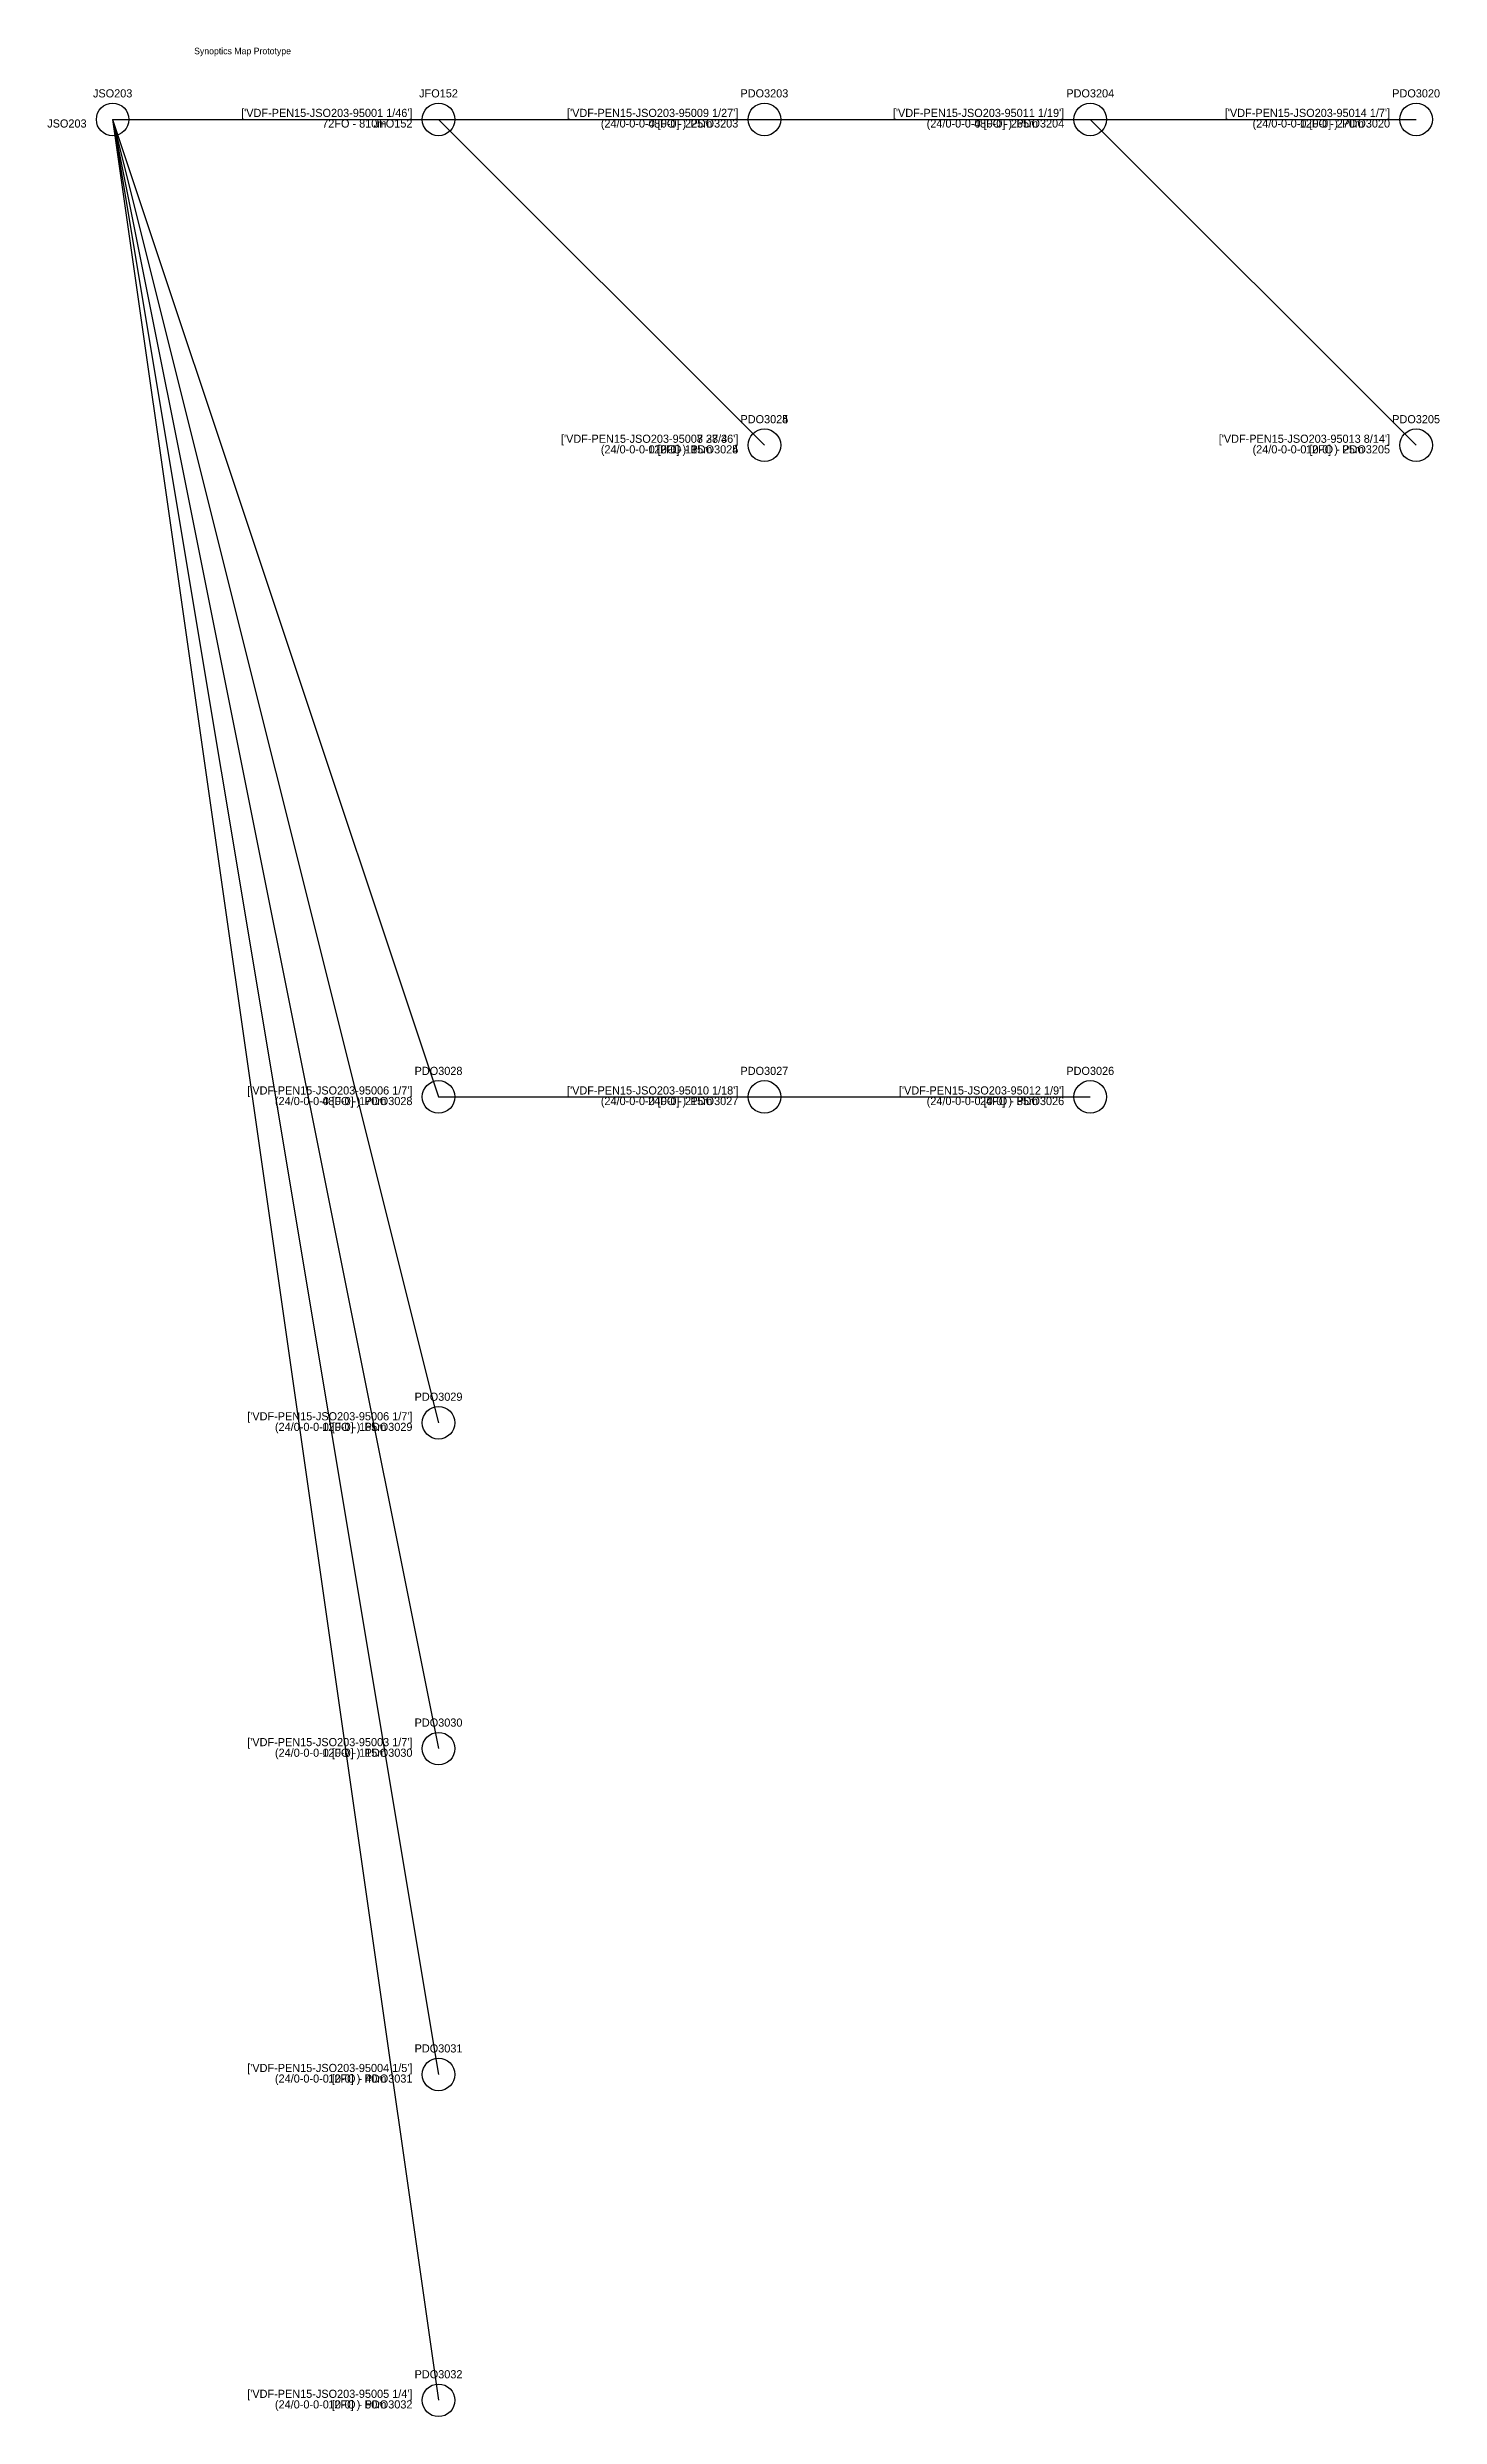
# Model space of a CAD drawing. Header units: metres. Extents: x -20 to 407, y -705 to 22.
import ezdxf
from ezdxf.enums import TextEntityAlignment as Align

# ---------------------------------------------------------------- set-up
doc = ezdxf.new("R2010")
doc.units = ezdxf.units.M
for name, color, linetype in [('SINOP_AEREO', 1, 'Continuous'), ('SINOP_JSFO', 30, 'Continuous'), ('SINOP_PDO', 4, 'Continuous')]:
    doc.layers.add(name, color=color, linetype=linetype)

# ---------------------------------------------------------------- blocks, each defined once
blk = doc.blocks.new('JSO')
at = {"layer": 'SINOP_JSFO'}
blk.add_circle((0, 0), 0.5, dxfattribs=at)
blk = doc.blocks.new('PDO')
at = {"layer": 'SINOP_PDO'}
blk.add_circle((0, 0), 0.5, dxfattribs=at)
blk = doc.blocks.new('JFO')
at = {"layer": 'SINOP_JSFO'}
blk.add_circle((0, 0), 0.5, dxfattribs=at)

msp = doc.modelspace()

# ---------------------------------------------------------------- linework, layer by layer
at = {"layer": 'SINOP_AEREO'}
for p, q in [((0, 0), (100, 0)), ((0, 0), (100, -300)), ((0, 0), (100, -400)), ((0, 0), (100, -500)), ((0, 0), (100, -600)), ((0, 0), (100, -700)), ((100, 0), (200, 0)), ((100, 0), (200, -100)), ((100, 0), (200, -100)), ((100, 0), (100, 0)), ((200, 0), (300, 0)), ((200, 0), (200, 0)), ((300, 0), (400, 0)), ((300, 0), (400, -100)), ((300, 0), (300, 0)), ((400, 0), (400, 0)), ((200, -100), (200, -100)), ((200, -100), (200, -100)), ((400, -100), (400, -100)), ((100, -300), (200, -300)), ((100, -300), (100, -300)), ((200, -300), (300, -300)), ((200, -300), (200, -300)), ((300, -300), (300, -300)), ((100, -400), (100, -400)), ((100, -500), (100, -500)), ((100, -600), (100, -600)), ((100, -700), (100, -700))]:
    msp.add_line(p, q, dxfattribs=at)

# ---------------------------------------------------------------- block references
at = {"layer": 'SINOP_JSFO'}
ref = msp.add_blockref('JSO', (0, 0), dxfattribs=dict(at, xscale=10, yscale=10))
ref.add_attrib('TIPO', 'JSO203', dxfattribs={"height": 2.5}).set_placement((0, 8), align=Align.MIDDLE_CENTER)
ref.add_attrib('JSO#JFO', 'JSO203', dxfattribs={"height": 2.5}).set_placement((-8, 0), align=Align.TOP_RIGHT)
ref = msp.add_blockref('JFO', (100, 0), dxfattribs=dict(at, xscale=10, yscale=10))
ref.add_attrib('TIPO', 'JFO152', dxfattribs={"height": 2.5}).set_placement((100, 8), align=Align.MIDDLE_CENTER)
ref.add_attrib('CABO', "['VDF-PEN15-JSO203-95001 1/46']", dxfattribs={"height": 2.5}).set_placement((92, 0), align=Align.BOTTOM_RIGHT)
ref.add_attrib('JSO#JFO', 'JFO152', dxfattribs={"height": 2.5}).set_placement((92, 0), align=Align.TOP_RIGHT)
ref.add_attrib('CABO_CAP_COP', '72FO - 810m', dxfattribs={"height": 2.5}).set_placement((84, 0), align=Align.TOP_RIGHT)
at = {"layer": 'SINOP_PDO'}
ref = msp.add_blockref('PDO', (200, 0), dxfattribs=dict(at, xscale=10, yscale=10))
ref.add_attrib('TIPO', 'PDO3203', dxfattribs={"height": 2.5}).set_placement((200, 8), align=Align.MIDDLE_CENTER)
ref.add_attrib('CABO', "['VDF-PEN15-JSO203-95009 1/27']", dxfattribs={"height": 2.5}).set_placement((192, 0), align=Align.BOTTOM_RIGHT)
ref.add_attrib('JFO_PDO', 'PDO3203', dxfattribs={"height": 2.5}).set_placement((192, 0), align=Align.TOP_RIGHT)
ref.add_attrib('CABO_CAP_COP', '48FO - 225m', dxfattribs={"height": 2.5}).set_placement((184, 0), align=Align.TOP_RIGHT)
ref.add_attrib('(CAP/N1-N2-N3-N4)', '(24/0-0-0-0 [0-0] )', dxfattribs={"height": 2.5}).set_placement((176, 0), align=Align.TOP_RIGHT)
ref = msp.add_blockref('PDO', (300, 0), dxfattribs=dict(at, xscale=10, yscale=10))
ref.add_attrib('TIPO', 'PDO3204', dxfattribs={"height": 2.5}).set_placement((300, 8), align=Align.MIDDLE_CENTER)
ref.add_attrib('CABO', "['VDF-PEN15-JSO203-95011 1/19']", dxfattribs={"height": 2.5}).set_placement((292, 0), align=Align.BOTTOM_RIGHT)
ref.add_attrib('JFO_PDO', 'PDO3204', dxfattribs={"height": 2.5}).set_placement((292, 0), align=Align.TOP_RIGHT)
ref.add_attrib('CABO_CAP_COP', '48FO - 265m', dxfattribs={"height": 2.5}).set_placement((284, 0), align=Align.TOP_RIGHT)
ref.add_attrib('(CAP/N1-N2-N3-N4)', '(24/0-0-0-0 [0-0] )', dxfattribs={"height": 2.5}).set_placement((276, 0), align=Align.TOP_RIGHT)
ref = msp.add_blockref('PDO', (400, 0), dxfattribs=dict(at, xscale=10, yscale=10))
ref.add_attrib('TIPO', 'PDO3020', dxfattribs={"height": 2.5}).set_placement((400, 8), align=Align.MIDDLE_CENTER)
ref.add_attrib('CABO', "['VDF-PEN15-JSO203-95014 1/7']", dxfattribs={"height": 2.5}).set_placement((392, 0), align=Align.BOTTOM_RIGHT)
ref.add_attrib('JFO_PDO', 'PDO3020', dxfattribs={"height": 2.5}).set_placement((392, 0), align=Align.TOP_RIGHT)
ref.add_attrib('CABO_CAP_COP', '12FO - 270m', dxfattribs={"height": 2.5}).set_placement((384, 0), align=Align.TOP_RIGHT)
ref.add_attrib('(CAP/N1-N2-N3-N4)', '(24/0-0-0-0 [0-0] )', dxfattribs={"height": 2.5}).set_placement((376, 0), align=Align.TOP_RIGHT)
ref = msp.add_blockref('PDO', (200, -100), dxfattribs=dict(at, xscale=10, yscale=10))
ref.add_attrib('TIPO', 'PDO3024', dxfattribs={"height": 2.5}).set_placement((200, -92), align=Align.MIDDLE_CENTER)
ref.add_attrib('CABO', "['VDF-PEN15-JSO203-95008 28/36']", dxfattribs={"height": 2.5}).set_placement((192, -100), align=Align.BOTTOM_RIGHT)
ref.add_attrib('JFO_PDO', 'PDO3024', dxfattribs={"height": 2.5}).set_placement((192, -100), align=Align.TOP_RIGHT)
ref.add_attrib('CABO_CAP_COP', '12FO - 135m', dxfattribs={"height": 2.5}).set_placement((184, -100), align=Align.TOP_RIGHT)
ref.add_attrib('(CAP/N1-N2-N3-N4)', '(24/0-0-0-0 [0-0] )', dxfattribs={"height": 2.5}).set_placement((176, -100), align=Align.TOP_RIGHT)
ref = msp.add_blockref('PDO', (200, -100), dxfattribs=dict(at, xscale=10, yscale=10))
ref.add_attrib('TIPO', 'PDO3025', dxfattribs={"height": 2.5}).set_placement((200, -92), align=Align.MIDDLE_CENTER)
ref.add_attrib('CABO', "['VDF-PEN15-JSO203-95007 37/46']", dxfattribs={"height": 2.5}).set_placement((192, -100), align=Align.BOTTOM_RIGHT)
ref.add_attrib('JFO_PDO', 'PDO3025', dxfattribs={"height": 2.5}).set_placement((192, -100), align=Align.TOP_RIGHT)
ref.add_attrib('CABO_CAP_COP', '12FO - 15m', dxfattribs={"height": 2.5}).set_placement((184, -100), align=Align.TOP_RIGHT)
ref.add_attrib('(CAP/N1-N2-N3-N4)', '(24/0-0-0-0 [0-0] )', dxfattribs={"height": 2.5}).set_placement((176, -100), align=Align.TOP_RIGHT)
ref = msp.add_blockref('PDO', (400, -100), dxfattribs=dict(at, xscale=10, yscale=10))
ref.add_attrib('TIPO', 'PDO3205', dxfattribs={"height": 2.5}).set_placement((400, -92), align=Align.MIDDLE_CENTER)
ref.add_attrib('CABO', "['VDF-PEN15-JSO203-95013 8/14']", dxfattribs={"height": 2.5}).set_placement((392, -100), align=Align.BOTTOM_RIGHT)
ref.add_attrib('JFO_PDO', 'PDO3205', dxfattribs={"height": 2.5}).set_placement((392, -100), align=Align.TOP_RIGHT)
ref.add_attrib('CABO_CAP_COP', '12FO - 25m', dxfattribs={"height": 2.5}).set_placement((384, -100), align=Align.TOP_RIGHT)
ref.add_attrib('(CAP/N1-N2-N3-N4)', '(24/0-0-0-0 [0-0] )', dxfattribs={"height": 2.5}).set_placement((376, -100), align=Align.TOP_RIGHT)
ref = msp.add_blockref('PDO', (100, -300), dxfattribs=dict(at, xscale=10, yscale=10))
ref.add_attrib('TIPO', 'PDO3028', dxfattribs={"height": 2.5}).set_placement((100, -292), align=Align.MIDDLE_CENTER)
ref.add_attrib('CABO', "['VDF-PEN15-JSO203-95006 1/7']", dxfattribs={"height": 2.5}).set_placement((92, -300), align=Align.BOTTOM_RIGHT)
ref.add_attrib('JFO_PDO', 'PDO3028', dxfattribs={"height": 2.5}).set_placement((92, -300), align=Align.TOP_RIGHT)
ref.add_attrib('CABO_CAP_COP', '48FO - 170m', dxfattribs={"height": 2.5}).set_placement((84, -300), align=Align.TOP_RIGHT)
ref.add_attrib('(CAP/N1-N2-N3-N4)', '(24/0-0-0-0 [0-0] )', dxfattribs={"height": 2.5}).set_placement((76, -300), align=Align.TOP_RIGHT)
ref = msp.add_blockref('PDO', (200, -300), dxfattribs=dict(at, xscale=10, yscale=10))
ref.add_attrib('TIPO', 'PDO3027', dxfattribs={"height": 2.5}).set_placement((200, -292), align=Align.MIDDLE_CENTER)
ref.add_attrib('CABO', "['VDF-PEN15-JSO203-95010 1/18']", dxfattribs={"height": 2.5}).set_placement((192, -300), align=Align.BOTTOM_RIGHT)
ref.add_attrib('JFO_PDO', 'PDO3027', dxfattribs={"height": 2.5}).set_placement((192, -300), align=Align.TOP_RIGHT)
ref.add_attrib('CABO_CAP_COP', '24FO - 215m', dxfattribs={"height": 2.5}).set_placement((184, -300), align=Align.TOP_RIGHT)
ref.add_attrib('(CAP/N1-N2-N3-N4)', '(24/0-0-0-0 [0-0] )', dxfattribs={"height": 2.5}).set_placement((176, -300), align=Align.TOP_RIGHT)
ref = msp.add_blockref('PDO', (300, -300), dxfattribs=dict(at, xscale=10, yscale=10))
ref.add_attrib('TIPO', 'PDO3026', dxfattribs={"height": 2.5}).set_placement((300, -292), align=Align.MIDDLE_CENTER)
ref.add_attrib('CABO', "['VDF-PEN15-JSO203-95012 1/9']", dxfattribs={"height": 2.5}).set_placement((292, -300), align=Align.BOTTOM_RIGHT)
ref.add_attrib('JFO_PDO', 'PDO3026', dxfattribs={"height": 2.5}).set_placement((292, -300), align=Align.TOP_RIGHT)
ref.add_attrib('CABO_CAP_COP', '24FO - 85m', dxfattribs={"height": 2.5}).set_placement((284, -300), align=Align.TOP_RIGHT)
ref.add_attrib('(CAP/N1-N2-N3-N4)', '(24/0-0-0-0 [0-0] )', dxfattribs={"height": 2.5}).set_placement((276, -300), align=Align.TOP_RIGHT)
ref = msp.add_blockref('PDO', (100, -400), dxfattribs=dict(at, xscale=10, yscale=10))
ref.add_attrib('TIPO', 'PDO3029', dxfattribs={"height": 2.5}).set_placement((100, -392), align=Align.MIDDLE_CENTER)
ref.add_attrib('CABO', "['VDF-PEN15-JSO203-95006 1/7']", dxfattribs={"height": 2.5}).set_placement((92, -400), align=Align.BOTTOM_RIGHT)
ref.add_attrib('JFO_PDO', 'PDO3029', dxfattribs={"height": 2.5}).set_placement((92, -400), align=Align.TOP_RIGHT)
ref.add_attrib('CABO_CAP_COP', '12FO - 165m', dxfattribs={"height": 2.5}).set_placement((84, -400), align=Align.TOP_RIGHT)
ref.add_attrib('(CAP/N1-N2-N3-N4)', '(24/0-0-0-0 [0-0] )', dxfattribs={"height": 2.5}).set_placement((76, -400), align=Align.TOP_RIGHT)
ref = msp.add_blockref('PDO', (100, -500), dxfattribs=dict(at, xscale=10, yscale=10))
ref.add_attrib('TIPO', 'PDO3030', dxfattribs={"height": 2.5}).set_placement((100, -492), align=Align.MIDDLE_CENTER)
ref.add_attrib('CABO', "['VDF-PEN15-JSO203-95003 1/7']", dxfattribs={"height": 2.5}).set_placement((92, -500), align=Align.BOTTOM_RIGHT)
ref.add_attrib('JFO_PDO', 'PDO3030', dxfattribs={"height": 2.5}).set_placement((92, -500), align=Align.TOP_RIGHT)
ref.add_attrib('CABO_CAP_COP', '12FO - 115m', dxfattribs={"height": 2.5}).set_placement((84, -500), align=Align.TOP_RIGHT)
ref.add_attrib('(CAP/N1-N2-N3-N4)', '(24/0-0-0-0 [0-0] )', dxfattribs={"height": 2.5}).set_placement((76, -500), align=Align.TOP_RIGHT)
ref = msp.add_blockref('PDO', (100, -600), dxfattribs=dict(at, xscale=10, yscale=10))
ref.add_attrib('TIPO', 'PDO3031', dxfattribs={"height": 2.5}).set_placement((100, -592), align=Align.MIDDLE_CENTER)
ref.add_attrib('CABO', "['VDF-PEN15-JSO203-95004 1/5']", dxfattribs={"height": 2.5}).set_placement((92, -600), align=Align.BOTTOM_RIGHT)
ref.add_attrib('JFO_PDO', 'PDO3031', dxfattribs={"height": 2.5}).set_placement((92, -600), align=Align.TOP_RIGHT)
ref.add_attrib('CABO_CAP_COP', '12FO - 40m', dxfattribs={"height": 2.5}).set_placement((84, -600), align=Align.TOP_RIGHT)
ref.add_attrib('(CAP/N1-N2-N3-N4)', '(24/0-0-0-0 [0-0] )', dxfattribs={"height": 2.5}).set_placement((76, -600), align=Align.TOP_RIGHT)
ref = msp.add_blockref('PDO', (100, -700), dxfattribs=dict(at, xscale=10, yscale=10))
ref.add_attrib('TIPO', 'PDO3032', dxfattribs={"height": 2.5}).set_placement((100, -692), align=Align.MIDDLE_CENTER)
ref.add_attrib('CABO', "['VDF-PEN15-JSO203-95005 1/4']", dxfattribs={"height": 2.5}).set_placement((92, -700), align=Align.BOTTOM_RIGHT)
ref.add_attrib('JFO_PDO', 'PDO3032', dxfattribs={"height": 2.5}).set_placement((92, -700), align=Align.TOP_RIGHT)
ref.add_attrib('CABO_CAP_COP', '12FO - 50m', dxfattribs={"height": 2.5}).set_placement((84, -700), align=Align.TOP_RIGHT)
ref.add_attrib('(CAP/N1-N2-N3-N4)', '(24/0-0-0-0 [0-0] )', dxfattribs={"height": 2.5}).set_placement((76, -700), align=Align.TOP_RIGHT)

# ---------------------------------------------------------------- texts
msp.add_text('Synoptics Map Prototype', height=2).set_placement((25, 20))

doc.saveas('drawing.dxf')
